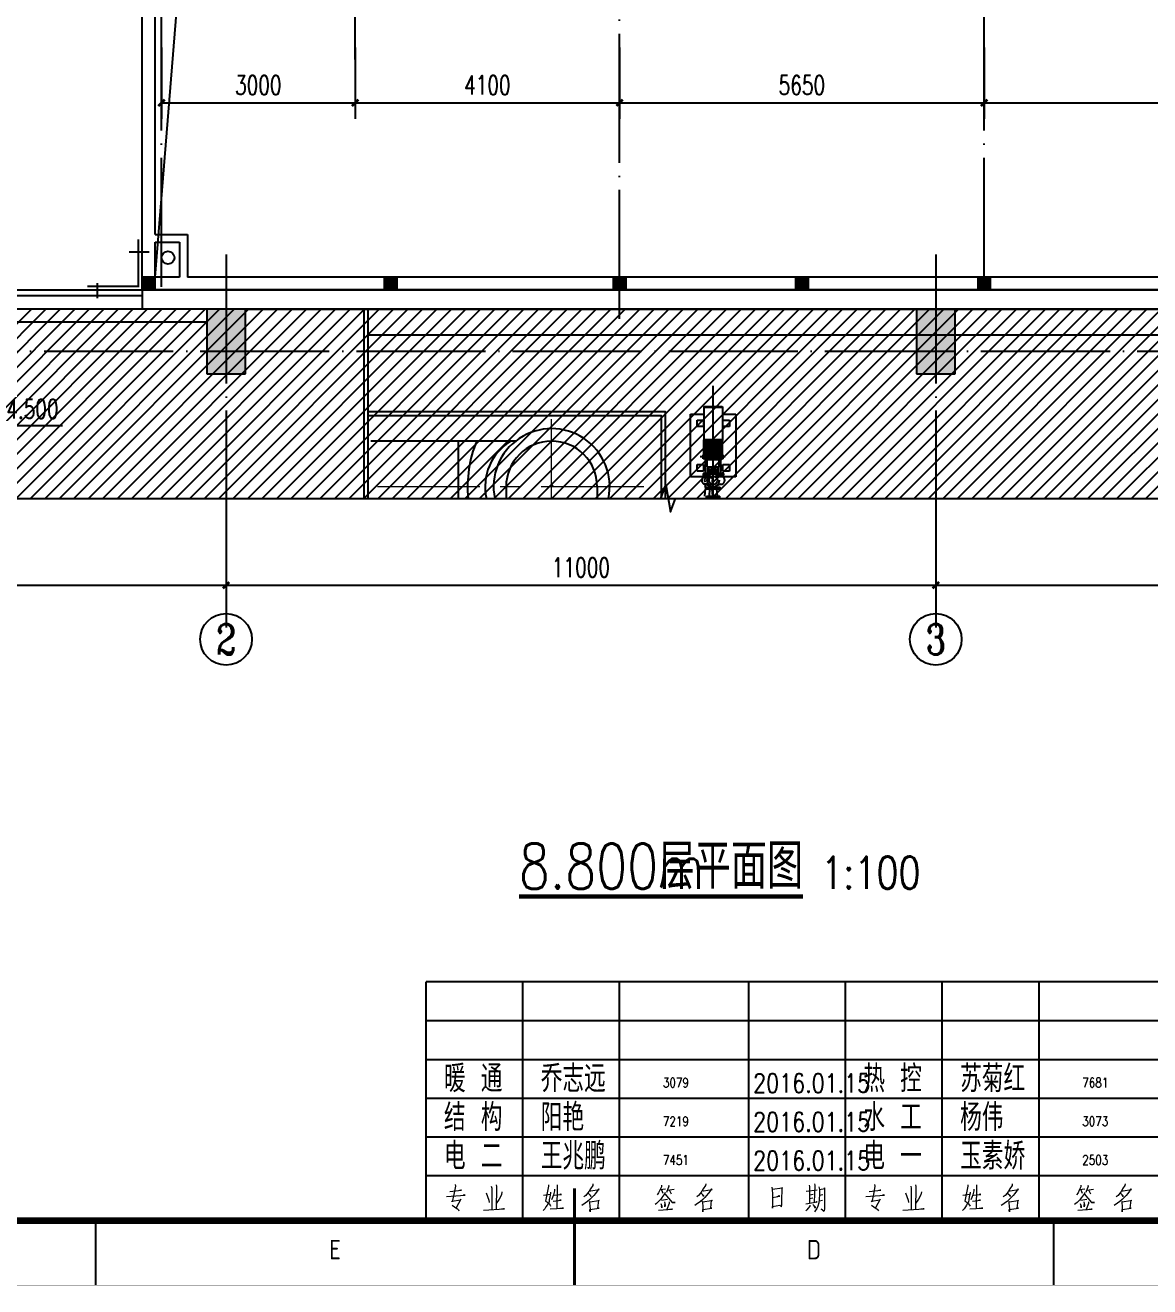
# Model space of a CAD drawing. Extents: x -59142 to 322364, y -122476 to 91021.
# Drawn here: x 85086 to 102515, y 6871 to 26425 of the extents above; entities that cross this region are included whole.
import ezdxf
from ezdxf.enums import TextEntityAlignment as Align

# ---------------------------------------------------------------- set-up
doc = ezdxf.new("R2010")
doc.units = 0
doc.header["$LTSCALE"] = 1000
doc.header["$MEASUREMENT"] = 0
for name, pattern in [('CENTER', [50.8, 31.75, -6.35, 6.35, -6.35]), ('DOTE', [2.42, 2, -0.2, 0.02, -0.2]), ('PHANTOM', [63.5, 31.75, -6.35, 6.35, -6.35, 6.35, -6.35])]:
    doc.linetypes.add(name, pattern=pattern)
for name, color, linetype in [('AXIS', 3, 'Continuous'), ('AXIS_TEXT', 7, 'Continuous'), ('CENTRE LINE', 1, 'DOTE'), ('COLUMN', 255, 'Continuous'), ('DIM_ELEV', 3, 'Continuous'), ('DIM_SYMB', 3, 'Continuous'), ('DOTE', 1, 'DOTE'), ('EQUIPMENT', 171, 'Continuous'), ('GROUND', 204, 'Continuous'), ('HANDRAIL', 3, 'FENCELINE1'), ('HQ1', 7, 'Continuous'), ('HQ2', 7, 'Continuous'), ('PROFILED STEEL SHEET', 30, 'Continuous'), ('PUB_DIM', 3, 'Continuous'), ('PUB_HATCH', 255, 'Continuous'), ('PUB_TEXT', 7, 'Continuous'), ('STAIR', 2, 'Continuous'), ('WALL', 255, 'Continuous'), ('WALL-PARAPET', 9, 'Continuous')]:
    doc.layers.add(name, color=color, linetype=linetype)
doc.styles.add('_TCH_AXIS', font='COMPLEX', dxfattribs={"bigfont": 'GBCBIG'})
doc.styles.add('_TCH_DIM', font='SIMPLEX', dxfattribs={"bigfont": 'GBCBIG'})
doc.styles.add('_TCH_DIM_T3', font='SIMPLEX', dxfattribs={"width": 0.705882, "bigfont": 'GBCBIG'})
doc.styles.add('COMPLEX', font='COMPLEX')
doc.styles.add('HZTXT', font='geditxt.shx', dxfattribs={"width": 0.8, "bigfont": 'hztxt1.shx'})
doc.styles.get("Standard").update_dxf_attribs({"font": 'gbenor.shx', "bigfont": 'gbcbig.shx'})
doc.styles.add('TK', font='GEDITXT.SHX', dxfattribs={"width": 0.85, "height": 3.5, "bigfont": 'DXT.SHX'})
doc.linetypes.add('FENCELINE1', pattern='A,0.25,-0.1,[133,ltypeshp.shx,S=0.1,R=0,X=-0.1,Y=0],-0.1,1', length=1.45)
doc.dimstyles.new('_TCH_ARCH&&100', dxfattribs={"dimtxt": 297.5, "dimasz": 100, "dimexe": 250, "dimexo": 300, "dimgap": 126.25, "dimtad": 1, "dimdec": 0, "dimzin": 0, "dimdsep": 46, "dimtxsty": '_TCH_DIM_T3', "dimblk": 'ARCHTICK', "dimcen": 0.09, "dimazin": 2, "dimtfac": 1, "dimtdec": 0, "dimtix": 1, "dimtmove": 2, "dimatfit": 3, "dimfxl": 1, "dimtolj": 1, "dimtzin": 0, "dimarcsym": 0})

# ---------------------------------------------------------------- blocks, each defined once
blk = doc.blocks.new('GEDI_WK_A1_V')
at = {"color": 3}
for p, q in [((222.75, 10), (222.75, 0)), ((297, 10), (297, 0)), ((371.25, 10), (371.25, 0))]:
    blk.add_line(p, q, dxfattribs=at)
for points, const_width in [([(0, 841), (0, 0), (594, 0), (594, 841)], 0.1), ([(10, 816), (10, 10), (584, 10), (584, 816)], 1)]:
    blk.add_lwpolyline(points, close=True, dxfattribs=dict(at, const_width=const_width))
at = {"color": 3, "const_width": 0.5}
blk.add_lwpolyline([(297, 15), (297, 0)], dxfattribs=at)
at = {"color": 3}
for s, p in [('E', (259.88, 4)), ('D', (334.12, 4))]:
    blk.add_text(s, height=3, dxfattribs=at).set_placement(p, align=Align.CENTER)
blk = doc.blocks.new('GEDI_HQ1_2012')
at = {"layer": 'HQ1', "color": 2}
for p, q in [((0, 37), (-65, 37)), ((-65, 0), (-65, 37)), ((-50, 0), (-50, 37)), ((-35, 0), (-35, 37)), ((-15, 0), (-15, 37)), ((0, 0), (0, 37)), ((-65, 31), (0, 31)), ((-65, 25), (0, 25)), ((-65, 19), (0, 19)), ((-65, 13), (0, 13)), ((-65, 7), (0, 7)), ((0, 0), (0, 7)), ((-65, 0), (0, 0))]:
    blk.add_line(p, q, dxfattribs=at)
at = {"layer": 'HQ1', "color": 7, "lineweight": 0}
for points in [[(-61.84, 3.75), (-58.95, 3.96), (-59.09, 3.99), (-59.26, 3.96)], [(-61.32, 4.51), (-59.5, 4.74), (-59.61, 4.74), (-59.81, 4.67)], [(-60.48, 5.59), (-60.45, 5.32), (-60.68, 4.06), (-60.94, 2.94), (-61, 3), (-59.61, 3.24), (-59.64, 3.34), (-60.33, 1.98)], [(-55.7, 4.3), (-55.3, 3.17), (-55.24, 2.8)], [(-54.89, 5.32), (-54.83, 5.02), (-54.83, 1.71)], [(-54.16, 5.56), (-54.1, 5.29), (-54.16, 1.74)], [(-53.24, 4.44), (-53.3, 3.99), (-53.67, 3.34), (-54.13, 2.66)], [(-45.7, 4.4), (-45.7, 4.26), (-45.81, 3.69), (-45.9, 3.24), (-45.95, 2.94), (-46.07, 2.69), (-46.25, 2.39), (-46.42, 2.12), (-46.62, 1.84), (-46.85, 1.57)], [(-46.82, 3.96), (-45.72, 4.09)], [(-46.04, 5.53), (-46.04, 5.36), (-46.48, 3), (-46.3, 2.9), (-46.1, 2.73), (-45.92, 2.59), (-45.78, 2.42), (-45.7, 2.25)], [(-45.12, 4.88), (-45.12, 4.64), (-45.26, 3.99), (-45.4, 3.58), (-45.58, 3.21)], [(-45.17, 3.96), (-44.02, 4.06), (-44.1, 4.09), (-44.27, 4.06)], [(-44.71, 5.53), (-44.68, 5.32), (-44.74, 1.88)], [(-39.56, 4.64), (-39.47, 4.61), (-38.17, 4.84), (-38.25, 4.91), (-38.49, 4.57), (-38.74, 4.2), (-39.01, 3.89), (-39.3, 3.58), (-39.62, 3.27), (-39.96, 2.97), (-40.34, 2.69), (-40.4, 2.66), (-40.63, 2.52), (-40.86, 2.36)], [(-39.15, 5.7), (-39.18, 5.46), (-39.53, 4.91), (-39.73, 4.57), (-39.96, 4.26), (-40.25, 3.92), (-40.54, 3.69)], [(-39.88, 4.26), (-39.82, 4.23), (-39.5, 3.92), (-39.47, 3.75), (-39.59, 3.99)], [(-27.95, 4.37), (-27.98, 4.2), (-28.44, 3.58), (-28.47, 3.51), (-28.7, 3.21), (-29.11, 2.83), (-29.31, 2.66), (-29.51, 2.49)], [(-28.5, 5.49), (-28.53, 5.26), (-28.76, 4.74), (-28.96, 4.33), (-29.2, 3.99)], [(-28.73, 4.81), (-27.89, 4.91)], [(-28.53, 4.78), (-28.33, 4.26)], [(-28.01, 4.13), (-26.85, 2.83), (-26.38, 2.83), (-26.85, 2.87), (-27.08, 3.11)], [(-27.43, 5.49), (-27.4, 5.32), (-27.75, 4.37)], [(-27.6, 4.71), (-26.56, 4.88)], [(-27.28, 4.67), (-27.02, 4.13)], [(-22.07, 4.64), (-21.98, 4.61), (-20.68, 4.84), (-20.76, 4.91), (-20.99, 4.57), (-21.26, 4.2), (-21.52, 3.89), (-21.81, 3.58), (-22.12, 3.27), (-22.47, 2.97), (-22.85, 2.69), (-22.91, 2.66), (-23.14, 2.52), (-23.37, 2.36)], [(-21.66, 5.7), (-21.69, 5.46), (-22.04, 4.91), (-22.24, 4.57), (-22.47, 4.26), (-22.76, 3.92), (-23.05, 3.69)], [(-22.39, 4.26), (-22.33, 4.23), (-22.01, 3.92), (-21.98, 3.75), (-22.1, 3.99)], [(-11.41, 5.19), (-11.35, 4.84), (-11.32, 4.09), (-11.29, 3.31), (-11.29, 3.21), (-11.29, 2.66), (-11.29, 1.94), (-11.29, 2.18), (-10.17, 2.39), (-9.93, 2.15), (-9.87, 2.46), (-9.87, 2.87), (-9.84, 3.65), (-9.82, 4.47), (-9.82, 5.15), (-9.79, 5.05), (-11.32, 4.81)], [(-6.08, 4.57), (-4.37, 4.78)], [(-5.62, 5.49), (-5.56, 5.29), (-5.56, 2.73)], [(-5.53, 3.99), (-5.01, 4.09)], [(-4.8, 5.7), (-4.75, 5.49), (-4.83, 2.83)], [(-4.14, 5.22), (-4.05, 4.84), (-4.05, 4.09), (-4.08, 3.27), (-4.14, 2.76), (-4.28, 2.22), (-4.46, 1.88), (-4.78, 1.37)], [(-4.05, 4.81), (-3.18, 4.98), (-3.27, 5.08), (-3.27, 4.03), (-3.27, 3.96), (-3.24, 2.42), (-3.27, 1.84), (-3.3, 1.5), (-3.33, 1.4), (-3.76, 1.84), (-3.36, 1.54)], [(-4.02, 3.96), (-3.53, 4.06)], [(-60.97, 2.42), (-60.62, 2.15), (-60.39, 1.98), (-60.13, 1.81), (-59.99, 1.67), (-59.9, 1.5)], [(-45.29, 3), (-44.07, 3.17), (-44.22, 3.17), (-44.36, 3.11)], [(-39.73, 3.04), (-39.67, 2.94), (-39.62, 2.08), (-39.59, 1.98), (-39.59, 1.37), (-39.62, 1.64), (-39.62, 1.74), (-38.19, 1.91), (-38.22, 1.91), (-38.37, 1.91), (-38.22, 3.17), (-38.17, 3.11), (-38.25, 3.07), (-39.64, 2.87)], [(-28.62, 2.66), (-28.47, 2.22), (-28.47, 2.01), (-28.5, 2.29)], [(-27.57, 3.27), (-28.5, 3.14)], [(-28.07, 2.94), (-27.95, 2.42), (-28.01, 2.15), (-28.01, 2.52)], [(-27.34, 2.9), (-27.34, 2.66), (-27.69, 1.71)], [(-22.24, 3.04), (-22.18, 2.94), (-22.12, 2.08), (-22.1, 1.98), (-22.1, 1.37), (-22.12, 1.64), (-22.12, 1.74), (-20.71, 1.91), (-20.74, 1.91), (-20.88, 1.91), (-20.74, 3.17), (-20.68, 3.11), (-20.76, 3.07), (-22.15, 2.87)], [(-11.29, 3.58), (-10.17, 3.79), (-10.28, 3.82), (-10.54, 3.69)], [(-6.17, 2.63), (-4.37, 2.9), (-4.46, 2.94), (-4.57, 2.83)], [(-5.5, 2.42), (-5.53, 2.25), (-5.76, 1.91), (-5.97, 1.67), (-6.17, 1.5)], [(-5.5, 3.41), (-5.04, 3.51)], [(-5.04, 2.52), (-4.72, 2.12), (-4.72, 1.94), (-4.83, 2.25)], [(-4.08, 3.07), (-4.02, 3.07), (-3.56, 3.17)], [(-56.1, 1.64), (-52.83, 1.81), (-52.98, 1.84), (-53.3, 1.77)], [(-45.75, 1.81), (-43.72, 1.91), (-43.93, 1.94), (-44.27, 1.88)], [(-28.99, 1.61), (-26.79, 1.77), (-26.93, 1.77), (-27.25, 1.74)]]:
    blk.add_lwpolyline(points, dxfattribs=at)
blk.add_text('223344', height=0.0001).set_placement((-22.1, 1.74))
blk = doc.blocks.new('GEDI_HQ2_2012')
at = {"layer": 'HQ2', "color": 2}
for p, q in [((0, 37), (-65, 37)), ((-65, 0), (-65, 37)), ((-50, 0), (-50, 37)), ((-35, 0), (-35, 37)), ((-15, 0), (-15, 37)), ((0, 0), (0, 37)), ((-65, 31), (0, 31)), ((-65, 25), (0, 25)), ((-65, 19), (0, 19)), ((-65, 13), (0, 13)), ((-65, 7), (0, 7)), ((0, 0), (0, 7)), ((-65, 0), (0, 0))]:
    blk.add_line(p, q, dxfattribs=at)
at = {"layer": 'HQ2', "color": 7, "lineweight": 0}
for points in [[(-61.84, 3.75), (-58.95, 3.96), (-59.09, 3.99), (-59.26, 3.96)], [(-61.32, 4.51), (-59.5, 4.74), (-59.61, 4.74), (-59.81, 4.67)], [(-60.48, 5.59), (-60.45, 5.32), (-60.68, 4.06), (-60.94, 2.94), (-61, 3), (-59.61, 3.24), (-59.64, 3.34), (-60.33, 1.98)], [(-55.7, 4.3), (-55.3, 3.17), (-55.24, 2.8)], [(-54.89, 5.32), (-54.83, 5.02), (-54.83, 1.71)], [(-54.16, 5.56), (-54.1, 5.29), (-54.16, 1.74)], [(-53.24, 4.44), (-53.3, 3.99), (-53.67, 3.34), (-54.13, 2.66)], [(-45.7, 4.4), (-45.7, 4.26), (-45.81, 3.69), (-45.9, 3.24), (-45.95, 2.94), (-46.07, 2.69), (-46.25, 2.39), (-46.42, 2.12), (-46.62, 1.84), (-46.85, 1.57)], [(-46.82, 3.96), (-45.72, 4.09)], [(-46.04, 5.53), (-46.04, 5.36), (-46.48, 3), (-46.3, 2.9), (-46.1, 2.73), (-45.92, 2.59), (-45.78, 2.42), (-45.7, 2.25)], [(-45.12, 4.88), (-45.12, 4.64), (-45.26, 3.99), (-45.4, 3.58), (-45.58, 3.21)], [(-45.17, 3.96), (-44.02, 4.06), (-44.1, 4.09), (-44.27, 4.06)], [(-44.71, 5.53), (-44.68, 5.32), (-44.74, 1.88)], [(-39.56, 4.64), (-39.47, 4.61), (-38.17, 4.84), (-38.25, 4.91), (-38.49, 4.57), (-38.74, 4.2), (-39.01, 3.89), (-39.3, 3.58), (-39.62, 3.27), (-39.96, 2.97), (-40.34, 2.69), (-40.4, 2.66), (-40.63, 2.52), (-40.86, 2.36)], [(-39.15, 5.7), (-39.18, 5.46), (-39.53, 4.91), (-39.73, 4.57), (-39.96, 4.26), (-40.25, 3.92), (-40.54, 3.69)], [(-39.88, 4.26), (-39.82, 4.23), (-39.5, 3.92), (-39.47, 3.75), (-39.59, 3.99)], [(-27.95, 4.37), (-27.98, 4.2), (-28.44, 3.58), (-28.47, 3.51), (-28.7, 3.21), (-29.11, 2.83), (-29.31, 2.66), (-29.51, 2.49)], [(-28.5, 5.49), (-28.53, 5.26), (-28.76, 4.74), (-28.96, 4.33), (-29.2, 3.99)], [(-28.73, 4.81), (-27.89, 4.91)], [(-28.53, 4.78), (-28.33, 4.26)], [(-28.01, 4.13), (-26.85, 2.83), (-26.38, 2.83), (-26.85, 2.87), (-27.08, 3.11)], [(-27.43, 5.49), (-27.4, 5.32), (-27.75, 4.37)], [(-27.6, 4.71), (-26.56, 4.88)], [(-27.28, 4.67), (-27.02, 4.13)], [(-22.07, 4.64), (-21.98, 4.61), (-20.68, 4.84), (-20.76, 4.91), (-20.99, 4.57), (-21.26, 4.2), (-21.52, 3.89), (-21.81, 3.58), (-22.12, 3.27), (-22.47, 2.97), (-22.85, 2.69), (-22.91, 2.66), (-23.14, 2.52), (-23.37, 2.36)], [(-21.66, 5.7), (-21.69, 5.46), (-22.04, 4.91), (-22.24, 4.57), (-22.47, 4.26), (-22.76, 3.92), (-23.05, 3.69)], [(-22.39, 4.26), (-22.33, 4.23), (-22.01, 3.92), (-21.98, 3.75), (-22.1, 3.99)], [(-11.41, 5.19), (-11.35, 4.84), (-11.32, 4.09), (-11.29, 3.31), (-11.29, 3.21), (-11.29, 2.66), (-11.29, 1.94), (-11.29, 2.18), (-10.17, 2.39), (-9.93, 2.15), (-9.87, 2.46), (-9.87, 2.87), (-9.84, 3.65), (-9.82, 4.47), (-9.82, 5.15), (-9.79, 5.05), (-11.32, 4.81)], [(-6.08, 4.57), (-4.37, 4.78)], [(-5.62, 5.49), (-5.56, 5.29), (-5.56, 2.73)], [(-5.53, 3.99), (-5.01, 4.09)], [(-4.8, 5.7), (-4.75, 5.49), (-4.83, 2.83)], [(-4.14, 5.22), (-4.05, 4.84), (-4.05, 4.09), (-4.08, 3.27), (-4.14, 2.76), (-4.28, 2.22), (-4.46, 1.88), (-4.78, 1.37)], [(-4.05, 4.81), (-3.18, 4.98), (-3.27, 5.08), (-3.27, 4.03), (-3.27, 3.96), (-3.24, 2.42), (-3.27, 1.84), (-3.3, 1.5), (-3.33, 1.4), (-3.76, 1.84), (-3.36, 1.54)], [(-4.02, 3.96), (-3.53, 4.06)], [(-60.97, 2.42), (-60.62, 2.15), (-60.39, 1.98), (-60.13, 1.81), (-59.99, 1.67), (-59.9, 1.5)], [(-45.29, 3), (-44.07, 3.17), (-44.22, 3.17), (-44.36, 3.11)], [(-39.73, 3.04), (-39.67, 2.94), (-39.62, 2.08), (-39.59, 1.98), (-39.59, 1.37), (-39.62, 1.64), (-39.62, 1.74), (-38.19, 1.91), (-38.22, 1.91), (-38.37, 1.91), (-38.22, 3.17), (-38.17, 3.11), (-38.25, 3.07), (-39.64, 2.87)], [(-28.62, 2.66), (-28.47, 2.22), (-28.47, 2.01), (-28.5, 2.29)], [(-27.57, 3.27), (-28.5, 3.14)], [(-28.07, 2.94), (-27.95, 2.42), (-28.01, 2.15), (-28.01, 2.52)], [(-27.34, 2.9), (-27.34, 2.66), (-27.69, 1.71)], [(-22.24, 3.04), (-22.18, 2.94), (-22.12, 2.08), (-22.1, 1.98), (-22.1, 1.37), (-22.12, 1.64), (-22.12, 1.74), (-20.71, 1.91), (-20.74, 1.91), (-20.88, 1.91), (-20.74, 3.17), (-20.68, 3.11), (-20.76, 3.07), (-22.15, 2.87)], [(-11.29, 3.58), (-10.17, 3.79), (-10.28, 3.82), (-10.54, 3.69)], [(-6.17, 2.63), (-4.37, 2.9), (-4.46, 2.94), (-4.57, 2.83)], [(-5.5, 2.42), (-5.53, 2.25), (-5.76, 1.91), (-5.97, 1.67), (-6.17, 1.5)], [(-5.5, 3.41), (-5.04, 3.51)], [(-5.04, 2.52), (-4.72, 2.12), (-4.72, 1.94), (-4.83, 2.25)], [(-4.08, 3.07), (-4.02, 3.07), (-3.56, 3.17)], [(-56.1, 1.64), (-52.83, 1.81), (-52.98, 1.84), (-53.3, 1.77)], [(-45.75, 1.81), (-43.72, 1.91), (-43.93, 1.94), (-44.27, 1.88)], [(-28.99, 1.61), (-26.79, 1.77), (-26.93, 1.77), (-27.25, 1.74)]]:
    blk.add_lwpolyline(points, dxfattribs=at)
blk.add_text('112233', height=0.0001).set_placement((-22.1, 1.74))
blk = doc.blocks.new('A$C711966D6')
for name, p in [('GEDI_WK_A1_V', (0, 0)), ('GEDI_HQ2_2012', (339, 10)), ('GEDI_HQ1_2012', (404, 10))]:
    blk.add_blockref(name, p)
at = {"style": 'TK', "width": 0.85}
for tag, height, p in [('PROJECTNAME', 4.75, (529, 44)), ('PHASE', 4, (571, 44)), ('DRAWINGNAME', 4.75, (539, 31))]:
    blk.add_attdef(tag, text='', height=height, dxfattribs=at).set_placement(p, align=Align.MIDDLE_CENTER)
for tag, p, height in [('APPROVE', (416, 32.75), 3.5), ('DESIGN', (461, 32.75), 3.5), ('REVIEW1', (416, 25.75), 3.5), ('DRAW', (461, 25.75), 3.5), ('REVIEW2', (416, 18.75), 3.5), ('PROPORTION', (461, 18.75), 3.5), ('DRAWINGNUMBER', (511, 18.5), 4), ('CHECK', (416, 11.75), 3.5), ('DATE', (461, 11.75), 3.5), ('VERSION', (577, 11.75), 3.5)]:
    blk.add_attdef(tag, p, '', height=height, dxfattribs=at)
blk = doc.blocks.new('是飞洒发时')
at = {"xscale": 100, "yscale": 100, "zscale": 100}
blk.add_blockref('A$C711966D6', (0, 0), dxfattribs=at)
blk = doc.blocks.new('_AXISO')
blk.add_circle((0, 0), 0.5)
at = {"layer": 'AXIS_TEXT', "style": 'COMPLEX', "width": 1.041667}
blk.add_attdef('A', text='', height=0.56, dxfattribs=at).set_placement((-0.25, -0.28), (0.25, -0.28), align=Align.FIT)
blk = doc.blocks.new('_ArchTick')
at = {"color": 0, "linetype": 'ByBlock', "const_width": 0.4}
blk.add_lwpolyline([(-0.5, -0.5), (0.5, 0.5)], dxfattribs=at)
blk = doc.blocks.new('*D1590')
at = {"layer": 'Defpoints', "color": 0, "transparency": 16777216}
for p in [(0, -2876), (8500, -2876), (8500, -3627)]:
    blk.add_point(p, dxfattribs=at)
at = {"layer": 'PUB_DIM', "color": 0, "lineweight": -2, "transparency": 16777216}
for p, q in [((0, -3176), (0, -3877)), ((8500, -3176), (8500, -3877)), ((0, -3627), (8500, -3627))]:
    blk.add_line(p, q, dxfattribs=at)
at = {"layer": 'PUB_DIM', "color": 0, "lineweight": -2, "transparency": 16777216, "xscale": 100, "yscale": 100, "zscale": 100, "rotation": 180}
blk.add_blockref('_ArchTick', (0, -3627), dxfattribs=at)
at = {"layer": 'PUB_DIM', "color": 0, "lineweight": -2, "transparency": 16777216, "xscale": 100, "yscale": 100, "zscale": 100}
blk.add_blockref('_ArchTick', (8500, -3627), dxfattribs=at)
at = {"layer": 'PUB_DIM', "color": 0, "transparency": 16777216, "insert": (4250, -3352), "char_height": 297.5, "attachment_point": 5, "style": '_TCH_DIM_T3'}
blk.add_mtext('\\A1;8500', dxfattribs=at)
blk = doc.blocks.new('*D1591')
at = {"layer": 'Defpoints', "color": 0, "transparency": 16777216}
for p in [(8500, -2876), (19500, -2876), (19500, -3627)]:
    blk.add_point(p, dxfattribs=at)
at = {"layer": 'PUB_DIM', "color": 0, "lineweight": -2, "transparency": 16777216}
for p, q in [((8500, -3176), (8500, -3877)), ((19500, -3176), (19500, -3877)), ((8500, -3627), (19500, -3627))]:
    blk.add_line(p, q, dxfattribs=at)
at = {"layer": 'PUB_DIM', "color": 0, "lineweight": -2, "transparency": 16777216, "xscale": 100, "yscale": 100, "zscale": 100, "rotation": 180}
blk.add_blockref('_ArchTick', (8500, -3627), dxfattribs=at)
at = {"layer": 'PUB_DIM', "color": 0, "lineweight": -2, "transparency": 16777216, "xscale": 100, "yscale": 100, "zscale": 100}
blk.add_blockref('_ArchTick', (19500, -3627), dxfattribs=at)
at = {"layer": 'PUB_DIM', "color": 0, "transparency": 16777216, "insert": (14000, -3352), "char_height": 297.5, "attachment_point": 5, "style": '_TCH_DIM_T3'}
blk.add_mtext('\\A1;11000', dxfattribs=at)
blk = doc.blocks.new('*D1592')
at = {"layer": 'Defpoints', "color": 0, "transparency": 16777216}
for p in [(19500, -2876), (29200, -2876), (29200, -3627)]:
    blk.add_point(p, dxfattribs=at)
at = {"layer": 'PUB_DIM', "color": 0, "lineweight": -2, "transparency": 16777216}
for p, q in [((19500, -3176), (19500, -3877)), ((29200, -3176), (29200, -3877)), ((19500, -3627), (29200, -3627))]:
    blk.add_line(p, q, dxfattribs=at)
at = {"layer": 'PUB_DIM', "color": 0, "lineweight": -2, "transparency": 16777216, "xscale": 100, "yscale": 100, "zscale": 100, "rotation": 180}
blk.add_blockref('_ArchTick', (19500, -3627), dxfattribs=at)
at = {"layer": 'PUB_DIM', "color": 0, "lineweight": -2, "transparency": 16777216, "xscale": 100, "yscale": 100, "zscale": 100}
blk.add_blockref('_ArchTick', (29200, -3627), dxfattribs=at)
at = {"layer": 'PUB_DIM', "color": 0, "transparency": 16777216, "insert": (24350, -3352), "char_height": 297.5, "attachment_point": 5, "style": '_TCH_DIM_T3'}
blk.add_mtext('\\A1;9700', dxfattribs=at)
blk = doc.blocks.new('A$C37200EC9')
at = {"layer": 'GROUND'}
for centre in [(100, 13550), (23000, 13550), (100, -4050), (23000, -4050)]:
    blk.add_circle(centre, 100, dxfattribs=at)
blk = doc.blocks.new('*D1240')
at = {"layer": 'Defpoints', "color": 0, "transparency": 16777216}
for p in [(87198, 26378), (90198, 26378), (90198, 25223)]:
    blk.add_point(p, dxfattribs=at)
at = {"layer": 'PUB_DIM', "color": 0, "lineweight": -2, "transparency": 16777216}
for p, q in [((87198, 26078), (87198, 24973)), ((90198, 26078), (90198, 24973)), ((87198, 25223), (90198, 25223))]:
    blk.add_line(p, q, dxfattribs=at)
at = {"layer": 'PUB_DIM', "color": 0, "lineweight": -2, "transparency": 16777216, "xscale": 100, "yscale": 100, "zscale": 100, "rotation": 180}
blk.add_blockref('_ArchTick', (87198, 25223), dxfattribs=at)
at = {"layer": 'PUB_DIM', "color": 0, "lineweight": -2, "transparency": 16777216, "xscale": 100, "yscale": 100, "zscale": 100}
blk.add_blockref('_ArchTick', (90198, 25223), dxfattribs=at)
at = {"layer": 'PUB_DIM', "color": 0, "transparency": 16777216, "insert": (88698, 25498), "char_height": 297.5, "attachment_point": 5, "style": '_TCH_DIM_T3'}
blk.add_mtext('\\A1;3000', dxfattribs=at)
blk = doc.blocks.new('*D1241')
at = {"layer": 'Defpoints', "color": 0, "transparency": 16777216}
for p in [(90198, 26378), (94298, 26378), (94298, 25223)]:
    blk.add_point(p, dxfattribs=at)
at = {"layer": 'PUB_DIM', "color": 0, "lineweight": -2, "transparency": 16777216}
for p, q in [((90198, 26078), (90198, 24973)), ((94298, 26078), (94298, 24973)), ((90198, 25223), (94298, 25223))]:
    blk.add_line(p, q, dxfattribs=at)
at = {"layer": 'PUB_DIM', "color": 0, "lineweight": -2, "transparency": 16777216, "xscale": 100, "yscale": 100, "zscale": 100, "rotation": 180}
blk.add_blockref('_ArchTick', (90198, 25223), dxfattribs=at)
at = {"layer": 'PUB_DIM', "color": 0, "lineweight": -2, "transparency": 16777216, "xscale": 100, "yscale": 100, "zscale": 100}
blk.add_blockref('_ArchTick', (94298, 25223), dxfattribs=at)
at = {"layer": 'PUB_DIM', "color": 0, "transparency": 16777216, "insert": (92248, 25498), "char_height": 297.5, "attachment_point": 5, "style": '_TCH_DIM_T3'}
blk.add_mtext('\\A1;4100', dxfattribs=at)
blk = doc.blocks.new('*D1242')
at = {"layer": 'Defpoints', "color": 0, "transparency": 16777216}
for p in [(94298, 26378), (99948, 26378), (99948, 25223)]:
    blk.add_point(p, dxfattribs=at)
at = {"layer": 'PUB_DIM', "color": 0, "lineweight": -2, "transparency": 16777216}
for p, q in [((94298, 26078), (94298, 24973)), ((99948, 26078), (99948, 24973)), ((94298, 25223), (99948, 25223))]:
    blk.add_line(p, q, dxfattribs=at)
at = {"layer": 'PUB_DIM', "color": 0, "lineweight": -2, "transparency": 16777216, "xscale": 100, "yscale": 100, "zscale": 100, "rotation": 180}
blk.add_blockref('_ArchTick', (94298, 25223), dxfattribs=at)
at = {"layer": 'PUB_DIM', "color": 0, "lineweight": -2, "transparency": 16777216, "xscale": 100, "yscale": 100, "zscale": 100}
blk.add_blockref('_ArchTick', (99948, 25223), dxfattribs=at)
at = {"layer": 'PUB_DIM', "color": 0, "transparency": 16777216, "insert": (97123, 25498), "char_height": 297.5, "attachment_point": 5, "style": '_TCH_DIM_T3'}
blk.add_mtext('\\A1;5650', dxfattribs=at)
blk = doc.blocks.new('*D1243')
at = {"layer": 'Defpoints', "color": 0, "transparency": 16777216}
for p in [(99948, 26378), (106298, 26378), (106298, 25223)]:
    blk.add_point(p, dxfattribs=at)
at = {"layer": 'PUB_DIM', "color": 0, "lineweight": -2, "transparency": 16777216}
for p, q in [((99948, 26078), (99948, 24973)), ((106298, 26078), (106298, 24973)), ((99948, 25223), (106298, 25223))]:
    blk.add_line(p, q, dxfattribs=at)
at = {"layer": 'PUB_DIM', "color": 0, "lineweight": -2, "transparency": 16777216, "xscale": 100, "yscale": 100, "zscale": 100, "rotation": 180}
blk.add_blockref('_ArchTick', (99948, 25223), dxfattribs=at)
at = {"layer": 'PUB_DIM', "color": 0, "lineweight": -2, "transparency": 16777216, "xscale": 100, "yscale": 100, "zscale": 100}
blk.add_blockref('_ArchTick', (106298, 25223), dxfattribs=at)
at = {"layer": 'PUB_DIM', "color": 0, "transparency": 16777216, "insert": (103123, 25498), "char_height": 297.5, "attachment_point": 5, "style": '_TCH_DIM_T3'}
blk.add_mtext('\\A1;6350', dxfattribs=at)
blk = doc.blocks.new('A$C5C1E2F63')
at = {"layer": 'AXIS'}
for p, q in [((8500, -2876.1), (8500, -4065.4)), ((19500, -2876.1), (19500, -4065.4))]:
    blk.add_line(p, q, dxfattribs=at)
ref = blk.add_blockref('_AXISO', (8500, -4465.4), dxfattribs=dict(at, xscale=800, yscale=800, zscale=800))
ref.add_attrib('A', '2', dxfattribs={"layer": 'AXIS_TEXT', "height": 465.9, "style": '_TCH_AXIS'}).set_placement((8344.7, -4698.4), (8655.3, -4698.4), align=Align.FIT)
ref = blk.add_blockref('_AXISO', (19500, -4465.4), dxfattribs=dict(at, xscale=800, yscale=800, zscale=800))
ref.add_attrib('A', '3', dxfattribs={"layer": 'AXIS_TEXT', "height": 465.9, "style": '_TCH_AXIS'}).set_placement((19344.7, -4698.4), (19655.3, -4698.4), align=Align.FIT)
at = {"layer": 'PUB_DIM'}
for p1, p2, picture, middle in [((0, -2876.1), (8500, -2876.1), '*D1590', (4250, -3352.2)), ((8500, -2876.1), (19500, -2876.1), '*D1591', (14000, -3352.2)), ((19500, -2876.1), (29200, -2876.1), '*D1592', (24350, -3352.2))]:
    dim = blk.add_aligned_dim(p1=p1, p2=p2, distance=-751, dimstyle='_TCH_ARCH&&100', dxfattribs=at)
    dim.commit()
    dim.dimension.update_dxf_attribs({"geometry": picture, "text_midpoint": middle})
blk = doc.blocks.new('A$C3C103B28')
at = {"layer": 'PUB_HATCH'}
for points in [[(8200, -350), (8800, -350), (8800, 650), (8200, 650)], [(19200, -350), (19800, -350), (19800, 650), (19200, 650)]]:
    blk.add_hatch(color=256, dxfattribs=at).paths.add_polyline_path(points)
at = {"layer": 'COLUMN'}
for p, q in [((8800, 650), (8200, 650)), ((8200, 650), (8200, -350)), ((8800, -350), (8800, 650)), ((19800, 650), (19200, 650)), ((19200, 650), (19200, -350)), ((19800, -350), (19800, 650)), ((8200, -350), (8800, -350)), ((19200, -350), (19800, -350))]:
    blk.add_line(p, q, dxfattribs=at)
at = {"layer": 'DIM_ELEV', "color": 251}
blk.add_line((4423, -1149), (5964, -1149), dxfattribs=at)
at = {"layer": 'DOTE'}
for p, q in [((8500, 1500), (8500, -4282)), ((19500, 1500), (19500, -4282)), ((-4000, 0), (34323, 0))]:
    blk.add_line(p, q, dxfattribs=at)
at = {"layer": 'EQUIPMENT', "color": 251, "linetype": 'PHANTOM'}
for p, q in [((16050, -2254), (16050, -534)), ((15907, -864), (15913, -858)), ((15907, -864), (15907, -1370)), ((16193, -870), (15907, -870)), ((15913, -858), (16187, -858)), ((16187, -858), (16193, -864)), ((16193, -864), (16193, -1370)), ((15700, -1948), (15700, -978)), ((15700, -978), (15907, -978)), ((16193, -978), (16400, -978)), ((16400, -978), (16400, -1948)), ((15907, -1370), (16208, -1370)), ((15907, -1376), (15913, -1370)), ((15907, -1602), (15907, -1376)), ((15931, -1376), (15937, -1370)), ((15931, -1376), (15931, -1602)), ((15955, -1376), (15961, -1370)), ((15955, -1376), (15955, -1602)), ((15979, -1376), (15985, -1370)), ((15979, -1376), (15979, -1602)), ((16002, -1376), (16008, -1370)), ((16002, -1376), (16002, -1602)), ((16026, -1376), (16032, -1370)), ((16026, -1376), (16026, -1602)), ((16074, -1376), (16068, -1370)), ((16074, -1376), (16074, -1602)), ((16097, -1376), (16092, -1370)), ((16097, -1376), (16097, -1602)), ((16121, -1376), (16115, -1370)), ((16121, -1376), (16121, -1602)), ((16145, -1376), (16139, -1370)), ((16145, -1376), (16145, -1602)), ((16169, -1376), (16163, -1370)), ((16169, -1376), (16169, -1602)), ((16187, -1370), (16193, -1376)), ((16193, -1602), (16193, -1376)), ((16233, -1638), (15847, -1638)), ((15895, -1608), (16204, -1608)), ((15895, -1667), (15895, -1608)), ((16204, -1667), (15895, -1667)), ((15907, -1602), (15913, -1608)), ((15931, -1602), (15937, -1608)), ((15931, -1893), (15931, -1667)), ((15931, -1679), (16169, -1679)), ((15955, -1602), (15961, -1608)), ((15955, -1798), (15955, -1679)), ((15979, -1602), (15985, -1608)), ((16002, -1602), (16008, -1608)), ((16026, -1602), (16032, -1608)), ((16050, -1679), (16050, -1667)), ((16074, -1602), (16068, -1608)), ((16097, -1602), (16092, -1608)), ((16121, -1602), (16115, -1608)), ((16145, -1602), (16139, -1608)), ((16145, -1798), (16145, -1679)), ((16169, -1602), (16163, -1608)), ((16169, -1893), (16169, -1667)), ((16193, -1602), (16187, -1608)), ((16204, -1667), (16204, -1608)), ((16400, -1948), (15700, -1948)), ((16216, -1893), (15895, -1893)), ((15895, -1893), (15895, -1949)), ((16001, -1917), (15895, -1917)), ((15895, -1923), (15992, -1923)), ((15974, -1941), (15907, -1941)), ((16145, -1798), (15955, -1798)), ((15967, -1816), (15973, -1810)), ((15967, -1875), (15967, -1816)), ((15967, -1875), (15973, -1881)), ((16127, -1810), (15973, -1810)), ((15973, -1881), (16127, -1881)), ((15979, -1816), (15985, -1810)), ((15979, -1816), (15979, -1875)), ((16121, -1846), (15979, -1846)), ((15979, -1857), (16121, -1857)), ((15985, -1881), (15979, -1875)), ((15991, -1857), (15991, -1881)), ((16026, -1810), (16026, -1846)), ((16026, -1834), (16074, -1834)), ((16038, -1881), (16038, -1857)), ((16050, -1846), (16050, -1798)), ((16062, -1881), (16062, -1857)), ((16074, -1810), (16074, -1846)), ((16099, -1917), (16216, -1917)), ((16108, -1923), (16204, -1923)), ((16109, -1857), (16109, -1881)), ((16121, -1816), (16115, -1810)), ((16121, -1875), (16115, -1881)), ((16121, -1816), (16121, -1875)), ((16126, -1941), (16193, -1941)), ((16133, -1816), (16127, -1810)), ((16133, -1875), (16127, -1881)), ((16133, -1875), (16133, -1816)), ((16204, -1917), (16204, -1949)), ((16216, -1917), (16216, -1893)), ((15974, -2059), (15907, -2059)), ((15924, -2131), (15914, -2247)), ((15931, -2059), (15991, -2083)), ((15943, -2107), (16157, -2107)), ((15943, -2131), (15943, -2107)), ((16157, -2119), (15943, -2119)), ((15995, -2131), (15985, -2247)), ((16045, -2247), (16035, -2131)), ((16115, -2247), (16105, -2131)), ((16169, -2059), (16109, -2083)), ((16126, -2059), (16193, -2059)), ((16157, -2131), (16157, -2107)), ((15947, -2247), (16154, -2247)), ((15947, -2270), (15947, -2247)), ((16154, -2270), (16154, -2247))]:
    blk.add_line(p, q, dxfattribs=at)
at = {"layer": 'EQUIPMENT', "color": 251, "linetype": 'CENTER', "lineweight": 0, "ltscale": 0.05}
for p, q in [((13546, -2282), (13546, -1051)), ((14973, -2100), (10746, -2100))]:
    blk.add_line(p, q, dxfattribs=at)
at = {"layer": 'EQUIPMENT', "color": 251}
for p, q in [((15800, -1068), (15900, -1068)), ((15800, -1168), (15800, -1068)), ((15900, -1168), (15800, -1168)), ((15900, -1068), (15900, -1168)), ((16200, -1068), (16300, -1068)), ((16200, -1168), (16200, -1068)), ((16300, -1168), (16200, -1168)), ((16300, -1068), (16300, -1168)), ((10746, -1390), (12993, -1390)), ((12096, -1390), (12096, -2282)), ((15800, -1758), (15900, -1758)), ((15800, -1858), (15800, -1758)), ((15900, -1758), (15900, -1858)), ((16200, -1758), (16300, -1758)), ((16200, -1858), (16200, -1758)), ((16300, -1758), (16300, -1858)), ((15900, -1858), (15800, -1858)), ((16300, -1858), (16200, -1858)), ((12840, -2100), (12840, -2282)), ((14252, -2100), (14252, -2282))]:
    blk.add_line(p, q, dxfattribs=at)
at = {"layer": 'EQUIPMENT', "color": 251, "ltscale": 0.05}
for p, q in [((16020, -1960), (15980, -1943)), ((16037, -2045), (16037, -2000)), ((16154, -2258), (15947, -2258))]:
    blk.add_line(p, q, dxfattribs=at)
at = {"layer": 'EQUIPMENT', "color": 251, "ltscale": 1000}
for p, q in [((15943, -2131), (16157, -2131)), ((15947, -2270), (16154, -2270))]:
    blk.add_line(p, q, dxfattribs=at)
at = {"layer": 'EQUIPMENT', "color": 251, "ltscale": 0.4}
blk.add_lwpolyline([(15310, -2282), (15310, -940), (10700, -940)], dxfattribs=at)
at = {"layer": 'EQUIPMENT', "color": 251, "linetype": 'ByBlock', "ltscale": 0.4}
blk.add_lwpolyline([(15250, -2282), (15250, -1000), (10700, -1000)], dxfattribs=at)
at = {"layer": 'EQUIPMENT', "color": 251}
blk.add_circle((16050, -2000), 65.1, dxfattribs=at)
for centre, radius, start, end in [((13546, -2100), 900, 348.3606, 191.6394), ((14093, -2100), 1850, 157.4319, 185.6326), ((13343, -2100), 828, 120.9666, 192.6674), ((13546, -2100), 706, 0, 180), ((15980, -2000), 65.1, 331.1394, 209.0414)]:
    blk.add_arc(centre, radius, start, end, dxfattribs=at)
at = {"layer": 'EQUIPMENT', "color": 251, "linetype": 'PHANTOM'}
for centre, radius, start, end in [((15939, -2000), 67.3, 118.0725, 241.9275), ((16050, -2000), 96.6, 28.4258, 0), ((16161, -2000), 67.3, 298.0725, 61.9275), ((15920, -2095), 11.9, 270, 90), ((15991, -2095), 11.9, 270, 90), ((16039, -2095), 11.9, 90, 270), ((16109, -2095), 11.9, 90, 270)]:
    blk.add_arc(centre, radius, start, end, dxfattribs=at)
at = {"layer": 'EQUIPMENT', "color": 251, "linetype": 'CENTER', "lineweight": 0, "ltscale": 0.05}
blk.add_arc((13546, -2100), 25, 0, 180, dxfattribs=at)
at = {"layer": 'EQUIPMENT', "color": 251, "linetype": 'PHANTOM'}
blk.add_point((16121, -1881), dxfattribs=at)
at = {"layer": 'HANDRAIL', "color": 251, "ltscale": 0.4}
blk.add_lwpolyline([(10640, -2282), (10640, 650)], dxfattribs=at)
at = {"layer": 'HANDRAIL', "color": 251, "linetype": 'ByBlock', "ltscale": 0.4}
blk.add_lwpolyline([(10700, -2282), (10700, 650)], dxfattribs=at)
at = {"layer": 'PROFILED STEEL SHEET'}
for points in [[(-1050, -2282), (-1050, 950), (7200, 950), (7200, 650)], [(7200, 860), (-960, 860), (-960, -2282)]]:
    blk.add_lwpolyline(points, dxfattribs=at)
at = {"layer": 'STAIR', "color": 251}
for p, q in [((8800, 650), (33428, 650)), ((33428, 250), (10700, 250))]:
    blk.add_line(p, q, dxfattribs=at)
at = {"layer": 'WALL-PARAPET', "color": 251}
for p, q in [((8200, 650), (750, 650)), ((8200, 450), (750, 450))]:
    blk.add_line(p, q, dxfattribs=at)
blk.add_blockref('A$C5C1E2F63', (0, 0))
at = {"layer": 'PUB_TEXT', "color": 251, "style": '_TCH_DIM', "width": 0.705882}
blk.add_text('4.500', height=297.5, dxfattribs=at).set_placement((5094, -1044))

msp = doc.modelspace()

# ---------------------------------------------------------------- hatches: boundary and pattern name
h = msp.add_hatch()
h.set_pattern_fill('ANSI31', color=256, scale=100)
h.set_pattern_definition([(45, (120632.15, 0), (-112.2532, 112.2532), [])])
h.paths.add_polyline_path([(78647.9, 19090.6), (113125.7, 19090.6), (113125.7, 22022.1), (78647.9, 22022.1)])
at = {"layer": 'PUB_HATCH'}
for points in [[(86898.4, 22522.1), (86898.4, 22322.1), (87098.4, 22322.1), (87098.4, 22522.1)], [(90648.4, 22522.1), (90648.4, 22322.1), (90848.4, 22322.1), (90848.4, 22522.1)], [(94198.4, 22522.1), (94198.4, 22322.1), (94398.4, 22322.1), (94398.4, 22522.1)], [(97023.4, 22522.1), (97023.4, 22322.1), (97223.4, 22322.1), (97223.4, 22522.1)], [(99848.4, 22522.1), (99848.4, 22322.1), (100048.4, 22322.1), (100048.4, 22522.1)]]:
    msp.add_hatch(color=256, dxfattribs=at).paths.add_polyline_path(points)

# ---------------------------------------------------------------- linework, layer by layer
msp.add_lwpolyline([(78647.9, 19090.6), (113125.7, 19090.6), (113125.7, 22022.1), (78647.9, 22022.1)], close=True)
at = {"layer": 'CENTRE LINE'}
msp.add_lwpolyline([(90198.4, 25893.5), (90198.4, 41455)], dxfattribs=at)
at = {"layer": 'COLUMN'}
for p, q in [((86898.4, 22522.1), (86898.4, 22322.1)), ((87098.4, 22522.1), (86898.4, 22522.1)), ((87098.4, 22322.1), (87098.4, 22522.1)), ((90648.4, 22522.1), (90648.4, 22322.1)), ((90848.4, 22522.1), (90648.4, 22522.1)), ((90848.4, 22322.1), (90848.4, 22522.1)), ((94198.4, 22522.1), (94198.4, 22322.1)), ((94398.4, 22522.1), (94198.4, 22522.1)), ((94398.4, 22322.1), (94398.4, 22522.1)), ((97023.4, 22522.1), (97023.4, 22322.1)), ((97223.4, 22522.1), (97023.4, 22522.1)), ((97223.4, 22322.1), (97223.4, 22522.1)), ((99848.4, 22522.1), (99848.4, 22322.1)), ((100048.4, 22522.1), (99848.4, 22522.1)), ((100048.4, 22322.1), (100048.4, 22522.1)), ((86898.4, 22322.1), (87098.4, 22322.1)), ((90648.4, 22322.1), (90848.4, 22322.1)), ((94198.4, 22322.1), (94398.4, 22322.1)), ((97023.4, 22322.1), (97223.4, 22322.1)), ((99848.4, 22322.1), (100048.4, 22322.1))]:
    msp.add_line(p, q, dxfattribs=at)
at = {"layer": 'DIM_SYMB'}
for points in [[(87098.4, 22522.1), (88360.5, 38124), (109948.4, 40772.1)], [(76973.2, 19090.6), (94936.9, 19090.6), (95013.4, 19300.6), (95087.4, 18880.6), (95161.9, 19090.6), (113125.7, 19090.6)]]:
    msp.add_lwpolyline(points, dxfattribs=at)
at = {"layer": 'DIM_SYMB', "const_width": 70}
msp.add_lwpolyline([(92736.1, 12921.3), (97140.3, 12921.3)], dxfattribs=at)
at = {"layer": 'DOTE'}
for p in [(78269.5, 22322.1), (84009.9, 22322.1)]:
    msp.add_line(p, (112915.9, 22322.1), dxfattribs=at)
for points in [[(87198.4, 22372.1), (87198.4, 86156)], [(94298.4, 21872.1), (94298.4, 86156)], [(99948.4, 22372.1), (99948.4, 86156)]]:
    msp.add_lwpolyline(points, dxfattribs=at)
at = {"layer": 'PROFILED STEEL SHEET', "const_width": 30}
for points in [[(86839, 23107.4), (86839, 22378.5), (86050.7, 22378.5)], [(86693.9, 22911.5), (87011.6, 22911.5)], [(86204.9, 22427.4), (86204.9, 22190.9)]]:
    msp.add_lwpolyline(points, dxfattribs=at)
at = {"layer": 'WALL'}
for p, q in [((86898.4, 23122.1), (86898.4, 39882.1)), ((87098.4, 23182.1), (87098.4, 39822.1)), ((86898.4, 22322.1), (86898.4, 23122.1)), ((87098.4, 23182.1), (87538.4, 23182.1)), ((87538.4, 23182.1), (87598.4, 23182.1)), ((87598.4, 23182.1), (87598.4, 23062.1)), ((87098.4, 22522.1), (87098.4, 23062.1)), ((87098.4, 23062.1), (87478.4, 23062.1)), ((87478.4, 23062.1), (87478.4, 22522.1)), ((87598.4, 23062.1), (87598.4, 22522.1)), ((87598.4, 23062.1), (87598.4, 23062.1)), ((87478.4, 22522.1), (87098.4, 22522.1)), ((106178.4, 22522.1), (87598.4, 22522.1)), ((87538.4, 22322.1), (86898.4, 22322.1)), ((106298.4, 22322.1), (87538.4, 22322.1))]:
    msp.add_line(p, q, dxfattribs=at)

# ---------------------------------------------------------------- block references
for name, p in [('是飞洒发时', (63898.5, 6896)), ('A$C3C103B28', (79698.4, 21372.1))]:
    msp.add_blockref(name, p)
at = {"layer": 'GROUND'}
msp.add_blockref('A$C37200EC9', (87198.4, 26872.1), dxfattribs=at)

# ---------------------------------------------------------------- texts
at = {"style": 'HZTXT', "width": 0.8}
for s, height, p in [('暖', 420, (91575, 9887)), ('通', 420, (92146.2, 9887)), ('乔志远', 420, (93075, 9887)), ('2016.01.15', 294, (96366.5, 9880)), ('热', 420, (98075, 9887)), ('控', 420, (98646.2, 9887)), ('苏菊红', 420, (99575, 9887)), ('3079', 147, (94968.5, 9961.5)), ('7681', 147, (101468.5, 9961.5)), ('结', 420, (91575, 9287)), ('构', 420, (92146.2, 9287)), ('阳艳', 420, (93075, 9287)), ('水', 420, (98075, 9287)), ('工', 420, (98646.2, 9287)), ('杨伟', 420, (99575, 9287)), ('7219', 147, (94968.5, 9361.5)), ('2016.01.15', 294, (96366.5, 9280)), ('3073', 147, (101468.5, 9361.5)), ('电', 420, (91575, 8687)), ('二', 420, (92146.2, 8687)), ('王兆鹏', 420, (93075, 8687)), ('电', 420, (98075, 8687)), ('玉素娇', 420, (99575, 8687)), ('7451', 147, (94968.5, 8761.5)), ('2016.01.15', 294, (96366.5, 8680)), ('一', 420, (98646.2, 8687)), ('2503', 147, (101468.5, 8761.5))]:
    msp.add_text(s, height=height, dxfattribs=at).set_placement(p)
at = {"layer": 'PUB_TEXT', "style": 'HZTXT', "width": 0.8}
for s, height, p in [('8.800m', 700, (92736.1, 13039.2)), ('层平面图', 700, (94901.4, 13039.2)), ('1:100', 500, (97420.3, 13039.2))]:
    msp.add_text(s, height=height, dxfattribs=at).set_placement(p)

# ---------------------------------------------------------------- dimensions: what is measured, and where the dimension line sits
at = {"layer": 'PUB_DIM'}
for p1, p2, picture, middle in [((87198.4, 26378), (90198.4, 26378), '*D1240', (88698.4, 25498.2)), ((90198.4, 26378), (94298.4, 26378), '*D1241', (92248.4, 25498.2)), ((94298.4, 26378), (99948.4, 26378), '*D1242', (97123.4, 25498.2)), ((99948.4, 26378), (106298.4, 26378), '*D1243', (103123.4, 25498.2))]:
    dim = msp.add_aligned_dim(p1=p1, p2=p2, distance=-1154.7, dimstyle='_TCH_ARCH&&100', dxfattribs=at)
    dim.commit()
    dim.dimension.update_dxf_attribs({"geometry": picture, "text_midpoint": middle})

doc.saveas('drawing.dxf')
